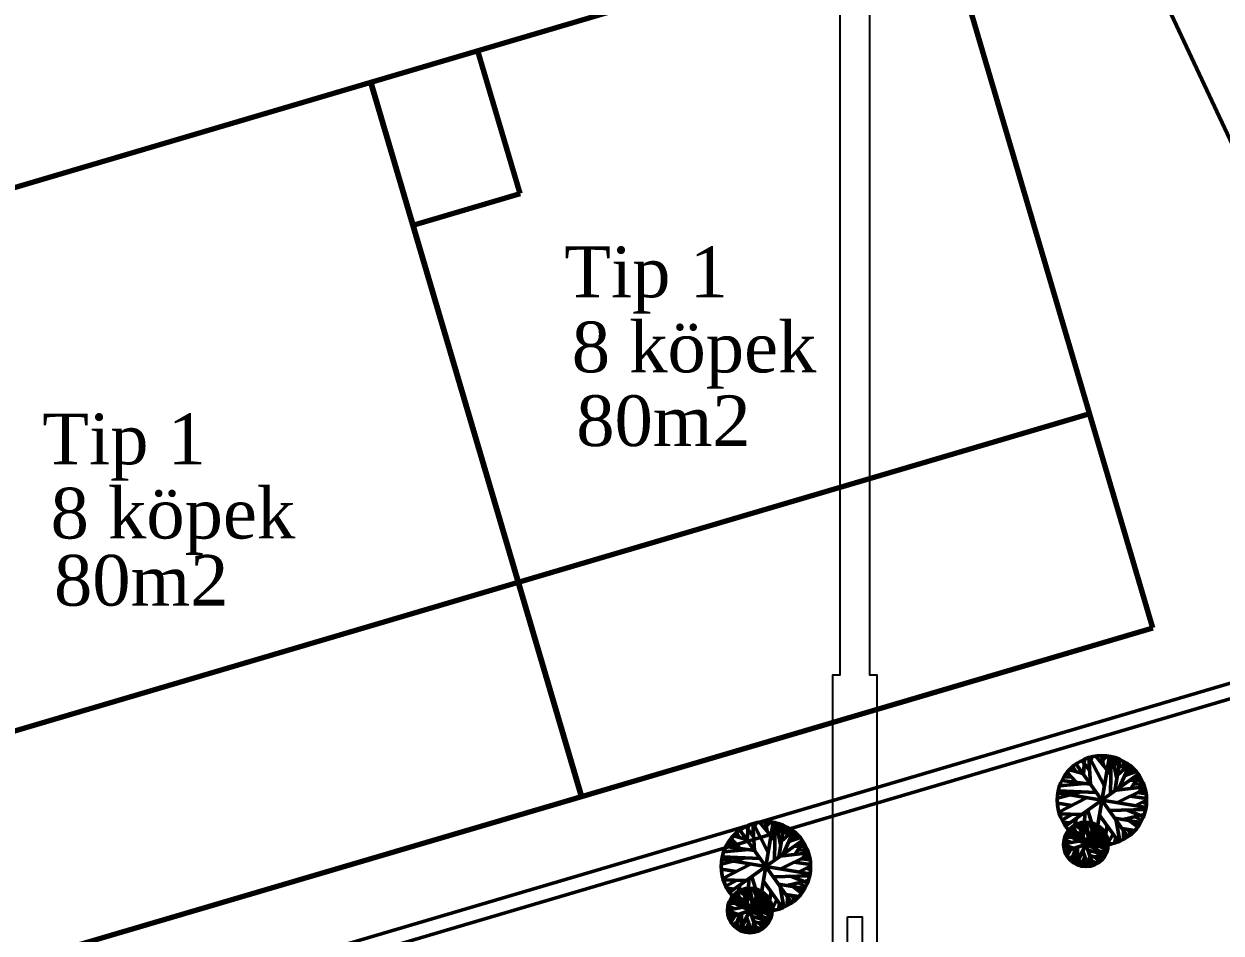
# Model space of a CAD drawing. Header units: millimetres. Extents: x 2046 to 14753, y 2361 to 29276.
# Drawn here: x 6822.8 to 7224.7, y 26929.7 to 27235 of the extents above; entities that cross this region are included whole.
import ezdxf

# ---------------------------------------------------------------- set-up
doc = ezdxf.new("R2010")
doc.units = ezdxf.units.MM
doc.layers.add('A.O. DUVAR', color=7, linetype='Continuous', lineweight=50)
doc.layers.add('ELK-YAZI', color=2, linetype='Continuous', lineweight=25)
doc.styles.add('A.O. MALZEME', font='times.ttf', dxfattribs={"height": 10})

msp = doc.modelspace()

# ---------------------------------------------------------------- linework, layer by layer
at = {"layer": 'A.O. DUVAR'}
for p, q in [((7287.452, 27068.545), (7075.501, 27521.398)), ((5839.016, 26603.512), (7231.272, 27014.647)), ((5843.728, 26599.69), (7233.049, 27009.959)), ((7180.621, 26984.199), (7178.033, 26987.664)), ((7178.494, 26982.954), (7178.836, 26987.93)), ((7180.927, 26979.629), (7180.364, 26988.532)), ((7180.488, 26986.338), (7181.341, 26988.769)), ((7185.546, 26978.971), (7180.6, 26988.607)), ((7182.274, 26959.475), (7187.224, 26989.058)), ((7187.773, 26982.945), (7182.683, 26989.06)), ((7185.206, 26986.006), (7184.571, 26989.144)), ((7184.869, 26987.721), (7186.258, 26989.091)), ((7187.648, 26976.331), (7187.83, 26988.885)), ((7189.688, 26981.595), (7188.167, 26988.771)), ((7188.496, 26987), (7189.485, 26988.379)), ((7188.802, 26985.633), (7189.997, 26988.236)), ((7189.024, 26977.359), (7190.741, 26987.883)), ((7176.09, 26980.324), (7173.022, 26983.583)), ((7178.28, 26983.276), (7173.893, 26984.524)), ((7175.862, 26984.023), (7174.957, 26985.548)), ((7176.127, 26986.353), (7193.37, 26962.179)), ((7189.856, 26982.597), (7193.757, 26986.177)), ((7190.312, 26985.323), (7193.162, 26986.62)), ((7190.497, 26978.428), (7193.965, 26986.085)), ((7191.93, 26984.595), (7191.977, 26987.275)), ((7192.395, 26982.572), (7196.193, 26983.939)), ((7193.037, 26984.009), (7195.316, 26984.829)), ((7179.008, 26979.893), (7170.624, 26979.122)), ((7180.883, 26979.637), (7171.322, 26980.893)), ((7174.423, 26982.09), (7171.961, 26982.045)), ((7172.662, 26965.644), (7196.836, 26982.888)), ((7194.081, 26980.917), (7198.075, 26981.05)), ((7194.54, 26978.324), (7197.281, 26982.441)), ((7195.548, 26979.814), (7198.694, 26979.688)), ((7196.952, 26981.009), (7197.802, 26981.553)), ((7197.461, 26979.78), (7198.338, 26980.491)), ((7177.786, 26977.123), (7169.796, 26974.971)), ((7199.54, 26971.791), (7169.957, 26976.741)), ((7182.836, 26976.907), (7170.162, 26977.427)), ((7198.998, 26978.836), (7189.567, 26977.669)), ((7199.234, 26978.11), (7189.746, 26973.406)), ((7199.676, 26974.89), (7194.223, 26975.631)), ((7199.58, 26976.451), (7196.654, 26976.826)), ((7197.187, 26977.08), (7198.214, 26978.682)), ((7198.486, 26976.577), (7199.339, 26977.406)), ((7174.7, 26972.549), (7169.83, 26973.307)), ((7170.3, 26970.253), (7179.58, 26975.05)), ((7195.918, 26972.43), (7199.713, 26974.312)), ((7199.673, 26973.003), (7198.402, 26973.674)), ((7178.023, 26969.476), (7170.477, 26969.709)), ((7174.78, 26969.561), (7171.246, 26967.636)), ((7174.847, 26963.029), (7176.032, 26967.979)), ((7179.093, 26970.269), (7178.344, 26960.728)), ((7183.599, 26959.334), (7179.986, 26970.806)), ((7190.333, 26960.381), (7183.969, 26969.282)), ((7199.356, 26971.112), (7187.212, 26970.798)), ((7197.7, 26966.813), (7189.019, 26968.265)), ((7190.708, 26960.489), (7189.515, 26967.496)), ((7191.85, 26967.849), (7198.956, 26969.52)), ((7198.686, 26968.707), (7193.301, 26970.923)), ((7196.736, 26965.315), (7193.794, 26967.466)), ((7198.081, 26967.492), (7195.738, 26968.685)), ((7063.309, 26964.146), (7080.552, 26939.972)), ((7067.802, 26961.993), (7065.214, 26965.457)), ((7065.675, 26960.747), (7066.017, 26965.723)), ((7068.108, 26957.422), (7067.546, 26966.325)), ((7067.669, 26964.131), (7068.522, 26966.562)), ((7072.728, 26956.764), (7067.781, 26966.4)), ((7069.455, 26937.268), (7074.406, 26966.851)), ((7074.954, 26960.739), (7069.865, 26966.853)), ((7072.388, 26963.799), (7071.753, 26966.937)), ((7072.05, 26965.515), (7073.439, 26966.884)), ((7074.829, 26954.124), (7075.011, 26966.678)), ((7076.87, 26959.388), (7075.349, 26966.564)), ((7075.677, 26964.793), (7076.667, 26966.172)), ((7075.984, 26963.426), (7077.178, 26966.029)), ((7076.206, 26955.152), (7077.922, 26965.676)), ((7077.038, 26960.39), (7080.938, 26963.97)), ((7077.494, 26963.116), (7080.343, 26964.413)), ((7077.679, 26956.221), (7081.146, 26963.878)), ((7079.112, 26962.388), (7079.159, 26965.069)), ((7174.07, 26966.648), (7171.707, 26966.929)), ((7177.388, 26962.976), (7173.258, 26963.79)), ((7178.251, 26962.588), (7173.843, 26964.541)), ((7175.322, 26965.066), (7173.917, 26963.871)), ((7175.499, 26964.678), (7174.312, 26965.003)), ((7176.05, 26963.595), (7175.038, 26965.592)), ((7177.516, 26964.701), (7175.589, 26965.92)), ((7176.071, 26952.721), (7182.623, 26966.212)), ((7178.574, 26964.236), (7176.227, 26961.94)), ((7176.462, 26965.402), (7176.243, 26966.26)), ((7176.919, 26966.481), (7181.776, 26952.452)), ((7177.574, 26964.517), (7178.44, 26966.856)), ((7178.77, 26964.814), (7178.018, 26966.841)), ((7178.271, 26962.579), (7179.258, 26966.929)), ((7178.779, 26966.261), (7180.951, 26959.777)), ((7179.008, 26965.859), (7179.76, 26966.904)), ((7180.394, 26961.611), (7179.382, 26966.931)), ((7182.023, 26963.203), (7180.445, 26966.854)), ((7181.029, 26960.048), (7182.889, 26966.043)), ((7181.224, 26965.033), (7181.363, 26966.628)), ((7181.305, 26965.904), (7182.164, 26966.364)), ((7181.835, 26960.347), (7184.144, 26965.152)), ((7182.692, 26960.651), (7185.436, 26963.834)), ((7182.751, 26962.285), (7183.035, 26965.941)), ((7182.897, 26964.346), (7183.837, 26965.426)), ((7182.942, 26965.045), (7183.612, 26965.567)), ((7182.973, 26962.741), (7185.35, 26963.908)), ((7183.577, 26963.985), (7185.127, 26964.204)), ((7184.25, 26963.407), (7184.651, 26964.686)), ((7186.471, 26965.832), (7185.415, 26959.259)), ((7195.687, 26964.118), (7191.477, 26964.822)), ((7191.933, 26961.142), (7191.973, 26964.053)), ((7194.466, 26962.949), (7193.378, 26964.447)), ((7194.063, 26963.474), (7194.035, 26962.507)), ((7197.247, 26965.973), (7195.651, 26967.098)), ((7061.604, 26959.884), (7059.143, 26959.838)), ((7059.844, 26943.438), (7084.017, 26960.681)), ((7063.272, 26958.117), (7060.203, 26961.376)), ((7065.461, 26961.069), (7061.075, 26962.317)), ((7063.043, 26961.816), (7062.138, 26963.341)), ((7079.577, 26960.365), (7083.375, 26961.732)), ((7080.219, 26961.802), (7082.498, 26962.622)), ((7081.721, 26956.117), (7084.463, 26960.234)), ((7171.85, 26959.582), (7176.979, 26960.572)), ((7174.285, 26960.062), (7172.056, 26961.113)), ((7176.411, 26961.82), (7172.275, 26961.916)), ((7172.332, 26957.038), (7186.362, 26961.895)), ((7186.092, 26956.191), (7172.602, 26962.742)), ((7178.803, 26961.004), (7172.797, 26963.042)), ((7178.44, 26962.371), (7176.754, 26961.623)), ((7180.201, 26961.961), (7179.175, 26960.36)), ((7182.623, 26962.3), (7181.385, 26959.704)), ((7181.884, 26960.822), (7182.634, 26959.438)), ((7186.827, 26959.647), (7182.139, 26960.418)), ((7187.663, 26959.626), (7182.902, 26963.168)), ((7184.188, 26962.371), (7186.202, 26962.49)), ((7185.574, 26960.204), (7184.259, 26959.28)), ((7184.616, 26960.03), (7186.513, 26961.618)), ((7184.698, 26962.97), (7185.907, 26963.041)), ((7184.763, 26961.339), (7186.697, 26960.839)), ((7185.31, 26960.603), (7186.802, 26960.098)), ((7185.71, 26959.06), (7186.429, 26959.683)), ((7186.153, 26960.978), (7186.637, 26961.119)), ((7186.223, 26960.316), (7186.744, 26960.534)), ((7188.448, 26962.984), (7186.46, 26959.37)), ((7189.347, 26961.69), (7189.006, 26959.916)), ((7192.816, 26961.624), (7191.961, 26962.11)), ((7066.189, 26957.686), (7057.806, 26956.916)), ((7068.065, 26957.43), (7058.504, 26958.686)), ((7086.18, 26956.629), (7076.748, 26955.462)), ((7086.415, 26955.904), (7076.927, 26951.199)), ((7081.263, 26958.711), (7085.256, 26958.843)), ((7082.729, 26957.607), (7085.876, 26957.481)), ((7084.134, 26958.802), (7084.983, 26959.346)), ((7084.369, 26954.873), (7085.395, 26956.475)), ((7084.642, 26957.573), (7085.519, 26958.284)), ((7175.445, 26958.119), (7171.858, 26959.296)), ((7173.901, 26958.618), (7171.934, 26958.193)), ((7173.149, 26957.321), (7172.056, 26957.789)), ((7173.526, 26956.385), (7172.684, 26956.01)), ((7173.011, 26955.475), (7174.279, 26957.682)), ((7174.969, 26955.528), (7173.519, 26954.758)), ((7176.07, 26958.348), (7174.363, 26953.878)), ((7175.353, 26956.47), (7175.48, 26953.053)), ((7176.687, 26952.467), (7176.574, 26958.48)), ((7180.065, 26952.018), (7178.269, 26957.186)), ((7185.908, 26955.891), (7180.039, 26957.455)), ((7180.26, 26952.017), (7180.677, 26955.546)), ((7184.507, 26954.063), (7180.548, 26955.985)), ((7186.838, 26959.265), (7181.622, 26958.349)), ((7181.847, 26955.386), (7185.491, 26955.184)), ((7185.247, 26954.832), (7182.977, 26956.656)), ((7186.595, 26957.658), (7184.084, 26958.784)), ((7184.445, 26957.009), (7186.531, 26957.376)), ((7186.77, 26958.42), (7185.419, 26959.013)), ((7186.327, 26956.754), (7185.812, 26957.255)), ((7186.262, 26958.635), (7186.789, 26958.913)), ((7064.967, 26954.916), (7056.977, 26952.764)), ((7086.722, 26949.584), (7057.139, 26954.534)), ((7070.018, 26954.701), (7057.344, 26955.22)), ((7057.482, 26948.047), (7066.762, 26952.843)), ((7086.858, 26952.683), (7081.405, 26953.424)), ((7083.1, 26950.224), (7086.895, 26952.105)), ((7086.762, 26954.244), (7083.835, 26954.619)), ((7086.854, 26950.796), (7085.583, 26951.467)), ((7085.668, 26954.37), (7086.52, 26955.2)), ((7174.642, 26954.652), (7173.727, 26954.531)), ((7175.428, 26954.207), (7174.71, 26953.584)), ((7176.638, 26954.027), (7175.677, 26952.957)), ((7176.075, 26953.423), (7176.239, 26952.653)), ((7178.678, 26952.033), (7176.894, 26954.405)), ((7177.757, 26952.606), (7176.996, 26952.348)), ((7178.982, 26955.178), (7177.548, 26952.174)), ((7179.528, 26953.533), (7178.065, 26952.08)), ((7179.777, 26952.785), (7179.363, 26951.983)), ((7180.94, 26952.158), (7181.37, 26953.548)), ((7181.431, 26952.264), (7181.09, 26952.618)), ((7183.161, 26953.054), (7181.241, 26953.987)), ((7182.41, 26952.667), (7182.099, 26953.539)), ((7182.291, 26952.975), (7182.141, 26952.515)), ((7183.833, 26953.481), (7182.725, 26954.928)), ((7184.171, 26953.724), (7183.564, 26954.489)), ((7184.786, 26954.335), (7183.83, 26955.238)), ((7061.882, 26950.342), (7057.011, 26951.1)), ((7065.205, 26947.269), (7057.659, 26947.502)), ((7061.962, 26947.354), (7058.427, 26945.429)), ((7066.274, 26948.063), (7065.525, 26938.521)), ((7070.78, 26937.127), (7067.167, 26948.6)), ((7086.538, 26948.905), (7074.394, 26948.591)), ((7079.031, 26945.642), (7086.138, 26947.313)), ((7085.868, 26946.5), (7080.483, 26948.717)), ((7061.251, 26944.441), (7058.889, 26944.722)), ((7062.029, 26940.822), (7063.214, 26945.772)), ((7063.231, 26941.388), (7062.219, 26943.385)), ((7064.698, 26942.495), (7062.77, 26943.713)), ((7063.253, 26930.515), (7069.804, 26944.005)), ((7063.644, 26943.195), (7063.425, 26944.054)), ((7064.1, 26944.274), (7068.957, 26930.245)), ((7064.755, 26942.31), (7065.622, 26944.649)), ((7065.951, 26942.607), (7065.199, 26944.634)), ((7065.453, 26940.372), (7066.44, 26944.722)), ((7065.96, 26944.054), (7068.133, 26937.57)), ((7066.189, 26943.652), (7066.942, 26944.697)), ((7067.575, 26939.404), (7066.564, 26944.724)), ((7069.205, 26940.996), (7067.627, 26944.647)), ((7068.211, 26937.841), (7070.071, 26943.837)), ((7068.406, 26942.826), (7068.544, 26944.421)), ((7068.486, 26943.697), (7069.346, 26944.157)), ((7069.933, 26940.078), (7070.217, 26943.734)), ((7070.124, 26942.838), (7070.793, 26943.36)), ((7077.514, 26938.174), (7071.151, 26947.075)), ((7073.652, 26943.625), (7072.597, 26937.052)), ((7084.882, 26944.606), (7076.201, 26946.058)), ((7077.889, 26938.283), (7076.697, 26945.289)), ((7083.917, 26943.108), (7080.975, 26945.259)), ((7084.429, 26943.766), (7082.832, 26944.891)), ((7085.263, 26945.286), (7082.919, 26946.478)), ((7063.592, 26939.613), (7059.456, 26939.709)), ((7059.514, 26934.831), (7073.543, 26939.688)), ((7073.274, 26933.984), (7059.783, 26940.536)), ((7065.984, 26938.797), (7059.978, 26940.835)), ((7064.569, 26940.77), (7060.44, 26941.584)), ((7065.433, 26940.382), (7061.024, 26942.334)), ((7062.503, 26942.859), (7061.099, 26941.664)), ((7062.681, 26942.471), (7061.493, 26942.797)), ((7065.755, 26942.029), (7063.408, 26939.733)), ((7065.622, 26940.164), (7063.935, 26939.416)), ((7067.383, 26939.755), (7066.356, 26938.153)), ((7069.804, 26940.093), (7068.567, 26937.497)), ((7069.016, 26938.14), (7071.325, 26942.945)), ((7069.873, 26938.445), (7072.618, 26941.627)), ((7070.078, 26942.14), (7071.018, 26943.219)), ((7074.845, 26937.419), (7070.083, 26940.962)), ((7070.155, 26940.534), (7072.531, 26941.701)), ((7070.758, 26941.778), (7072.308, 26941.997)), ((7071.369, 26940.164), (7073.384, 26940.283)), ((7071.432, 26941.2), (7071.833, 26942.479)), ((7071.798, 26937.824), (7073.694, 26939.411)), ((7071.88, 26940.763), (7073.089, 26940.834)), ((7075.63, 26940.777), (7073.642, 26937.163)), ((7076.528, 26939.483), (7076.187, 26937.709)), ((7082.869, 26941.911), (7078.659, 26942.615)), ((7079.114, 26938.936), (7079.155, 26941.846)), ((7079.998, 26939.417), (7079.142, 26939.903)), ((7081.647, 26940.743), (7080.559, 26942.24)), ((7081.244, 26941.268), (7081.216, 26940.3)), ((7059.032, 26937.375), (7064.16, 26938.366)), ((7062.626, 26935.912), (7059.04, 26937.089)), ((7061.083, 26936.411), (7059.116, 26935.986)), ((7061.466, 26937.855), (7059.237, 26938.906)), ((7060.331, 26935.114), (7059.237, 26935.582)), ((7060.193, 26933.268), (7061.46, 26935.475)), ((7063.251, 26936.141), (7061.545, 26931.671)), ((7063.868, 26930.26), (7063.756, 26936.273)), ((7073.09, 26933.684), (7067.221, 26935.249)), ((7074.019, 26937.058), (7068.804, 26936.142)), ((7069.066, 26938.615), (7069.816, 26937.231)), ((7074.009, 26937.44), (7069.32, 26938.212)), ((7073.777, 26935.451), (7071.266, 26936.577)), ((7072.755, 26937.998), (7071.44, 26937.074)), ((7071.944, 26939.132), (7073.878, 26938.632)), ((7072.492, 26938.396), (7073.983, 26937.891)), ((7073.951, 26936.213), (7072.6, 26936.807)), ((7072.892, 26936.853), (7073.61, 26937.476)), ((7073.334, 26938.771), (7073.818, 26938.912)), ((7073.404, 26938.11), (7073.926, 26938.327)), ((7073.444, 26936.428), (7073.97, 26936.706)), ((7060.708, 26934.178), (7059.865, 26933.803)), ((7062.151, 26933.321), (7060.7, 26932.551)), ((7061.823, 26932.445), (7060.908, 26932.325)), ((7062.61, 26932), (7061.891, 26931.377)), ((7062.535, 26934.263), (7062.661, 26930.846)), ((7063.819, 26931.82), (7062.859, 26930.75)), ((7065.859, 26929.826), (7064.076, 26932.198)), ((7066.163, 26932.971), (7064.729, 26929.967)), ((7066.71, 26931.326), (7065.246, 26929.873)), ((7067.246, 26929.811), (7065.451, 26934.979)), ((7067.441, 26929.81), (7067.859, 26933.339)), ((7071.688, 26931.856), (7067.73, 26933.778)), ((7068.121, 26929.951), (7068.552, 26931.341)), ((7070.342, 26930.848), (7068.422, 26931.78)), ((7069.028, 26933.179), (7072.673, 26932.977)), ((7069.591, 26930.46), (7069.281, 26931.332)), ((7071.014, 26931.274), (7069.907, 26932.721)), ((7072.429, 26932.625), (7070.159, 26934.449)), ((7071.352, 26931.517), (7070.746, 26932.282)), ((7071.967, 26932.128), (7071.011, 26933.031)), ((7071.627, 26934.802), (7073.713, 26935.169)), ((7073.509, 26934.547), (7072.994, 26935.048)), ((7063.256, 26931.216), (7063.421, 26930.446)), ((7064.939, 26930.399), (7064.178, 26930.141)), ((7066.958, 26930.578), (7066.544, 26929.776)), ((7068.613, 26930.057), (7068.271, 26930.411)), ((7069.472, 26930.768), (7069.322, 26930.308))]:
    msp.add_line(p, q, dxfattribs=at)
at = {"layer": 'A.O. DUVAR', "lineweight": 70}
for p, q in [((7131.053, 27271.997), (6939.242, 27215.355)), ((7201.856, 27032.233), (7131.053, 27271.997)), ((6989.367, 27178.022), (6975.206, 27225.975)), ((6939.242, 27215.355), (6747.43, 27158.712)), ((7010.044, 26975.59), (6939.242, 27215.355)), ((6939.242, 27215.355), (7010.044, 26975.59)), ((6953.402, 27167.402), (6989.367, 27178.022)), ((6988.804, 27047.52), (7180.615, 27104.162)), ((6796.992, 26990.877), (6988.804, 27047.52)), ((7010.044, 26975.59), (7201.856, 27032.233)), ((6818.233, 26918.948), (7010.044, 26975.59))]:
    msp.add_line(p, q, dxfattribs=at)
at = {"layer": 'A.O. DUVAR'}
for centre, radius in [((7184.749, 26974.266), 14.997), ((7071.93, 26952.059), 14.997), ((7179.347, 26959.467), 7.499), ((7066.529, 26937.26), 7.499)]:
    msp.add_circle(centre, radius, dxfattribs=at)
at = {"layer": 'ELK-YAZI'}
msp.add_lwpolyline([(7096.791, 27271.753), (7096.791, 27016.273), (7094.291, 27016.273), (7094.291, 26900.3, -0.04675), (7087.758, 26896.273), (7081.791, 26896.273), (7081.791, 26886.273), (7121.791, 26886.273), (7121.791, 26896.273), (7115.823, 26896.273, -0.04675), (7109.291, 26900.3), (7109.291, 27016.273), (7106.791, 27016.273), (7106.791, 27256.273)], format="xyb", dxfattribs=at)
msp.add_lwpolyline([(7099.291, 26935.089), (7104.291, 26935.089), (7104.291, 26922.675), (7099.291, 26922.675)], close=True, dxfattribs=at)

# ---------------------------------------------------------------- texts
at = {"layer": 'A.O. DUVAR', "style": 'A.O. MALZEME'}
for s, p in [('Tip 1', (7004.18, 27143.241, 5)), ('8 köpek', (7006.746, 27118.002, 5)), ('80m2 ', (7008.25, 27093.235, 5)), ('Tip 1', (6828.937, 27087.141, 5)), ('8 köpek', (6831.774, 27062.192, 5)), ('80m2 ', (6832.913, 27039.636, 5))]:
    msp.add_text(s, height=17.0249, dxfattribs=at).set_placement(p)

doc.saveas('drawing.dxf')
